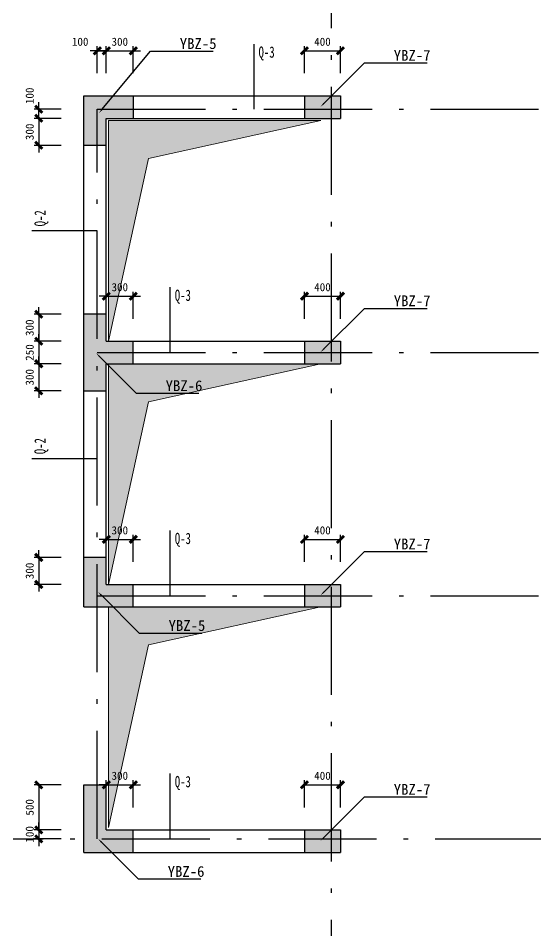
# Model space of a CAD drawing. Header units: millimetres. Extents: x -1141 to 233276, y -20783 to 42059.
# Drawn here: x 30523 to 36268, y 21430 to 31561 of the extents above; entities that cross this region are included whole.
import ezdxf
from ezdxf import colors
from ezdxf.entities.mleader import LeaderData, LeaderLine
from ezdxf.math import Vec2, Vec3

# ---------------------------------------------------------------- set-up
doc = ezdxf.new("R2010")
doc.units = ezdxf.units.MM
doc.header["$PDMODE"] = 35
doc.linetypes.add('线型2', pattern=[1850, 1200, -300, 50, -300])
for name, color, linetype in [('BZ-name', 160, 'Continuous'), ('WALL-Beam', 80, 'Continuous'), ('WALL_INFO', 130, 'Continuous')]:
    doc.layers.add(name, color=color, linetype=linetype)
doc.layers.add('DOTE', color=10, linetype='线型2', plot=False)
doc.layers.add('S_ConcWall', color=3, linetype='Continuous', lineweight=25)
doc.layers.add('S_Hole', color=9, linetype='Continuous', lineweight=9)
doc.styles.add('宋体', font='')
doc.styles.get('宋体').set_extended_font_data('宋体')
doc.dimstyles.new('ISO-25', dxfattribs={"dimtxt": 2.5, "dimasz": 2.5, "dimexe": 1.25, "dimexo": 0.625, "dimtad": 1, "dimtxsty": 'Standard', "dimcen": 2.5, "dimadec": 0, "dimazin": 0, "dimtfac": 1, "dimtmove": 0, "dimatfit": 3, "dimfxl": 1, "dimarcsym": 0})

# ---------------------------------------------------------------- blocks, each defined once
blk = doc.blocks.new('_ArchTick')
at = {"color": 0, "linetype": 'ByBlock', "const_width": 0.4}
blk.add_lwpolyline([(-0.5, -0.5), (0.5, 0.5)], dxfattribs=at)
blk = doc.blocks.new('*D210')
at = {"layer": 'Defpoints', "color": 0, "transparency": 16777216}
for p in [(31250, 30450), (30750, 30150), (31250, 30150)]:
    blk.add_point(p, dxfattribs=at)
at = {"layer": 'WALL-Beam', "color": 0, "lineweight": -2, "transparency": 16777216}
for p, q in [((30750, 30450), (30750, 30530)), ((31000, 30450), (30700, 30450)), ((30750, 30450), (30750, 30150)), ((31000, 30150), (30700, 30150)), ((30750, 30150), (30750, 30070))]:
    blk.add_line(p, q, dxfattribs=at)
at = {"layer": 'WALL-Beam', "color": 0, "lineweight": -2, "transparency": 16777216, "xscale": 80, "yscale": 80, "zscale": 80}
for p, rotation in [((30750, 30450), 270), ((30750, 30150), 90)]:
    blk.add_blockref('_ArchTick', p, dxfattribs=dict(at, rotation=rotation))
at = {"layer": 'WALL-Beam', "color": 7, "transparency": 16777216, "insert": (30650, 30300), "char_height": 90, "attachment_point": 5, "rotation": 90}
blk.add_mtext('300', dxfattribs=at)
blk = doc.blocks.new('*D211')
at = {"layer": 'Defpoints', "color": 0, "transparency": 16777216}
for p in [(31250, 28275), (30750, 27975), (31250, 27975)]:
    blk.add_point(p, dxfattribs=at)
at = {"layer": 'WALL-Beam', "color": 0, "lineweight": -2, "transparency": 16777216}
for p, q in [((31000, 28275), (30700, 28275)), ((30750, 28275), (30750, 28355)), ((30750, 28275), (30750, 27975)), ((31000, 27975), (30700, 27975)), ((30750, 27975), (30750, 27895))]:
    blk.add_line(p, q, dxfattribs=at)
at = {"layer": 'WALL-Beam', "color": 0, "lineweight": -2, "transparency": 16777216, "xscale": 80, "yscale": 80, "zscale": 80}
for p, rotation in [((30750, 28275), 270), ((30750, 27975), 90)]:
    blk.add_blockref('_ArchTick', p, dxfattribs=dict(at, rotation=rotation))
at = {"layer": 'WALL-Beam', "color": 7, "transparency": 16777216, "insert": (30650, 28125), "char_height": 90, "attachment_point": 5, "rotation": 90}
blk.add_mtext('300', dxfattribs=at)
blk = doc.blocks.new('*D212')
at = {"layer": 'Defpoints', "color": 0, "transparency": 16777216}
for p in [(31250, 27975), (30750, 27725), (31250, 27725)]:
    blk.add_point(p, dxfattribs=at)
at = {"layer": 'WALL-Beam', "color": 0, "lineweight": -2, "transparency": 16777216}
for p, q in [((31000, 27975), (30700, 27975)), ((30750, 27975), (30750, 28055)), ((30750, 27975), (30750, 27725)), ((31000, 27725), (30700, 27725)), ((30750, 27725), (30750, 27645))]:
    blk.add_line(p, q, dxfattribs=at)
at = {"layer": 'WALL-Beam', "color": 0, "lineweight": -2, "transparency": 16777216, "xscale": 80, "yscale": 80, "zscale": 80}
for p, rotation in [((30750, 27975), 270), ((30750, 27725), 90)]:
    blk.add_blockref('_ArchTick', p, dxfattribs=dict(at, rotation=rotation))
at = {"layer": 'WALL-Beam', "color": 7, "transparency": 16777216, "insert": (30650, 27850), "char_height": 90, "attachment_point": 5, "rotation": 90}
blk.add_mtext('250', dxfattribs=at)
blk = doc.blocks.new('*D213')
at = {"layer": 'Defpoints', "color": 0, "transparency": 16777216}
for p in [(31250, 27725), (30750, 27425), (31250, 27425)]:
    blk.add_point(p, dxfattribs=at)
at = {"layer": 'WALL-Beam', "color": 0, "lineweight": -2, "transparency": 16777216}
for p, q in [((30750, 27725), (30750, 27805)), ((31000, 27725), (30700, 27725)), ((30750, 27725), (30750, 27425)), ((31000, 27425), (30700, 27425)), ((30750, 27425), (30750, 27345))]:
    blk.add_line(p, q, dxfattribs=at)
at = {"layer": 'WALL-Beam', "color": 0, "lineweight": -2, "transparency": 16777216, "xscale": 80, "yscale": 80, "zscale": 80}
for p, rotation in [((30750, 27725), 270), ((30750, 27425), 90)]:
    blk.add_blockref('_ArchTick', p, dxfattribs=dict(at, rotation=rotation))
at = {"layer": 'WALL-Beam', "color": 7, "transparency": 16777216, "insert": (30650, 27575), "char_height": 90, "attachment_point": 5, "rotation": 90}
blk.add_mtext('300', dxfattribs=at)
blk = doc.blocks.new('*D214')
at = {"layer": 'Defpoints', "color": 0, "transparency": 16777216}
for p in [(31800, 28475), (31500, 27975), (31800, 27975)]:
    blk.add_point(p, dxfattribs=at)
at = {"layer": 'WALL-Beam', "color": 0, "lineweight": -2, "transparency": 16777216}
for p, q in [((31500, 28475), (31420, 28475)), ((31500, 28225), (31500, 28525)), ((31500, 28475), (31800, 28475)), ((31800, 28225), (31800, 28525)), ((31800, 28475), (31880, 28475))]:
    blk.add_line(p, q, dxfattribs=at)
at = {"layer": 'WALL-Beam', "color": 0, "lineweight": -2, "transparency": 16777216, "xscale": 80, "yscale": 80, "zscale": 80}
blk.add_blockref('_ArchTick', (31500, 28475), dxfattribs=at)
at = {"layer": 'WALL-Beam', "color": 0, "lineweight": -2, "transparency": 16777216, "xscale": 80, "yscale": 80, "zscale": 80, "rotation": 180}
blk.add_blockref('_ArchTick', (31800, 28475), dxfattribs=at)
at = {"layer": 'WALL-Beam', "color": 7, "transparency": 16777216, "insert": (31650, 28575), "char_height": 90, "attachment_point": 5}
blk.add_mtext('300', dxfattribs=at)
blk = doc.blocks.new('*D215')
at = {"layer": 'Defpoints', "color": 0, "transparency": 16777216}
for p in [(34100, 28475), (33700, 27975), (34100, 27975)]:
    blk.add_point(p, dxfattribs=at)
at = {"layer": 'WALL-Beam', "color": 0, "lineweight": -2, "transparency": 16777216}
for p, q in [((33700, 28225), (33700, 28525)), ((33700, 28475), (34100, 28475)), ((34100, 28225), (34100, 28525))]:
    blk.add_line(p, q, dxfattribs=at)
at = {"layer": 'WALL-Beam', "color": 0, "lineweight": -2, "transparency": 16777216, "xscale": 80, "yscale": 80, "zscale": 80, "rotation": 180}
blk.add_blockref('_ArchTick', (33700, 28475), dxfattribs=at)
at = {"layer": 'WALL-Beam', "color": 0, "lineweight": -2, "transparency": 16777216, "xscale": 80, "yscale": 80, "zscale": 80}
blk.add_blockref('_ArchTick', (34100, 28475), dxfattribs=at)
at = {"layer": 'WALL-Beam', "color": 7, "transparency": 16777216, "insert": (33900, 28575), "char_height": 90, "attachment_point": 5}
blk.add_mtext('400', dxfattribs=at)
blk = doc.blocks.new('*D216')
at = {"layer": 'Defpoints', "color": 0, "transparency": 16777216}
for p in [(34100, 31200), (33700, 30700), (34100, 30700)]:
    blk.add_point(p, dxfattribs=at)
at = {"layer": 'WALL-Beam', "color": 0, "lineweight": -2, "transparency": 16777216}
for p, q in [((33700, 30950), (33700, 31250)), ((34100, 30950), (34100, 31250)), ((33700, 31200), (34100, 31200))]:
    blk.add_line(p, q, dxfattribs=at)
at = {"layer": 'WALL-Beam', "color": 0, "lineweight": -2, "transparency": 16777216, "xscale": 80, "yscale": 80, "zscale": 80, "rotation": 180}
blk.add_blockref('_ArchTick', (33700, 31200), dxfattribs=at)
at = {"layer": 'WALL-Beam', "color": 0, "lineweight": -2, "transparency": 16777216, "xscale": 80, "yscale": 80, "zscale": 80}
blk.add_blockref('_ArchTick', (34100, 31200), dxfattribs=at)
at = {"layer": 'WALL-Beam', "color": 7, "transparency": 16777216, "insert": (33900, 31300), "char_height": 90, "attachment_point": 5}
blk.add_mtext('400', dxfattribs=at)
blk = doc.blocks.new('*D217')
at = {"layer": 'Defpoints', "color": 0, "transparency": 16777216}
for p in [(34100, 25775), (33700, 25275), (34100, 25275)]:
    blk.add_point(p, dxfattribs=at)
at = {"layer": 'WALL-Beam', "color": 0, "lineweight": -2, "transparency": 16777216}
for p, q in [((33700, 25525), (33700, 25825)), ((33700, 25775), (34100, 25775)), ((34100, 25525), (34100, 25825))]:
    blk.add_line(p, q, dxfattribs=at)
at = {"layer": 'WALL-Beam', "color": 0, "lineweight": -2, "transparency": 16777216, "xscale": 80, "yscale": 80, "zscale": 80, "rotation": 180}
blk.add_blockref('_ArchTick', (33700, 25775), dxfattribs=at)
at = {"layer": 'WALL-Beam', "color": 0, "lineweight": -2, "transparency": 16777216, "xscale": 80, "yscale": 80, "zscale": 80}
blk.add_blockref('_ArchTick', (34100, 25775), dxfattribs=at)
at = {"layer": 'WALL-Beam', "color": 7, "transparency": 16777216, "insert": (33900, 25875), "char_height": 90, "attachment_point": 5}
blk.add_mtext('400', dxfattribs=at)
blk = doc.blocks.new('*D218')
at = {"layer": 'Defpoints', "color": 0, "transparency": 16777216}
for p in [(34100, 23050), (33700, 22550), (34100, 22550)]:
    blk.add_point(p, dxfattribs=at)
at = {"layer": 'WALL-Beam', "color": 0, "lineweight": -2, "transparency": 16777216}
for p, q in [((33700, 22800), (33700, 23100)), ((33700, 23050), (34100, 23050)), ((34100, 22800), (34100, 23100))]:
    blk.add_line(p, q, dxfattribs=at)
at = {"layer": 'WALL-Beam', "color": 0, "lineweight": -2, "transparency": 16777216, "xscale": 80, "yscale": 80, "zscale": 80, "rotation": 180}
blk.add_blockref('_ArchTick', (33700, 23050), dxfattribs=at)
at = {"layer": 'WALL-Beam', "color": 0, "lineweight": -2, "transparency": 16777216, "xscale": 80, "yscale": 80, "zscale": 80}
blk.add_blockref('_ArchTick', (34100, 23050), dxfattribs=at)
at = {"layer": 'WALL-Beam', "color": 7, "transparency": 16777216, "insert": (33900, 23150), "char_height": 90, "attachment_point": 5}
blk.add_mtext('400', dxfattribs=at)
blk = doc.blocks.new('*D219')
at = {"layer": 'Defpoints', "color": 0, "transparency": 16777216}
for p in [(31250, 25575), (30750, 25275), (31250, 25275)]:
    blk.add_point(p, dxfattribs=at)
at = {"layer": 'WALL-Beam', "color": 0, "lineweight": -2, "transparency": 16777216}
for p, q in [((30750, 25575), (30750, 25655)), ((31000, 25575), (30700, 25575)), ((30750, 25575), (30750, 25275)), ((31000, 25275), (30700, 25275)), ((30750, 25275), (30750, 25195))]:
    blk.add_line(p, q, dxfattribs=at)
at = {"layer": 'WALL-Beam', "color": 0, "lineweight": -2, "transparency": 16777216, "xscale": 80, "yscale": 80, "zscale": 80}
for p, rotation in [((30750, 25575), 270), ((30750, 25275), 90)]:
    blk.add_blockref('_ArchTick', p, dxfattribs=dict(at, rotation=rotation))
at = {"layer": 'WALL-Beam', "color": 7, "transparency": 16777216, "insert": (30650, 25425), "char_height": 90, "attachment_point": 5, "rotation": 90}
blk.add_mtext('300', dxfattribs=at)
blk = doc.blocks.new('*D220')
at = {"layer": 'Defpoints', "color": 0, "transparency": 16777216}
for p in [(31800, 25775), (31500, 25275), (31800, 25275)]:
    blk.add_point(p, dxfattribs=at)
at = {"layer": 'WALL-Beam', "color": 0, "lineweight": -2, "transparency": 16777216}
for p, q in [((31500, 25775), (31420, 25775)), ((31500, 25525), (31500, 25825)), ((31500, 25775), (31800, 25775)), ((31800, 25525), (31800, 25825)), ((31800, 25775), (31880, 25775))]:
    blk.add_line(p, q, dxfattribs=at)
at = {"layer": 'WALL-Beam', "color": 0, "lineweight": -2, "transparency": 16777216, "xscale": 80, "yscale": 80, "zscale": 80}
blk.add_blockref('_ArchTick', (31500, 25775), dxfattribs=at)
at = {"layer": 'WALL-Beam', "color": 0, "lineweight": -2, "transparency": 16777216, "xscale": 80, "yscale": 80, "zscale": 80, "rotation": 180}
blk.add_blockref('_ArchTick', (31800, 25775), dxfattribs=at)
at = {"layer": 'WALL-Beam', "color": 7, "transparency": 16777216, "insert": (31650, 25875), "char_height": 90, "attachment_point": 5}
blk.add_mtext('300', dxfattribs=at)
blk = doc.blocks.new('*D221')
at = {"layer": 'Defpoints', "color": 0, "transparency": 16777216}
for p in [(31250, 23050), (30750, 22550), (31250, 22550)]:
    blk.add_point(p, dxfattribs=at)
at = {"layer": 'WALL-Beam', "color": 0, "lineweight": -2, "transparency": 16777216}
for p, q in [((31000, 23050), (30700, 23050)), ((30750, 23050), (30750, 22550)), ((31000, 22550), (30700, 22550))]:
    blk.add_line(p, q, dxfattribs=at)
at = {"layer": 'WALL-Beam', "color": 0, "lineweight": -2, "transparency": 16777216, "xscale": 80, "yscale": 80, "zscale": 80}
for p, rotation in [((30750, 23050), 90), ((30750, 22550), 270)]:
    blk.add_blockref('_ArchTick', p, dxfattribs=dict(at, rotation=rotation))
at = {"layer": 'WALL-Beam', "color": 7, "transparency": 16777216, "insert": (30650, 22800), "char_height": 90, "attachment_point": 5, "rotation": 90}
blk.add_mtext('500', dxfattribs=at)
blk = doc.blocks.new('*D222')
at = {"layer": 'Defpoints', "color": 0, "transparency": 16777216}
for p in [(31800, 23050), (31500, 22550), (31800, 22550)]:
    blk.add_point(p, dxfattribs=at)
at = {"layer": 'WALL-Beam', "color": 0, "lineweight": -2, "transparency": 16777216}
for p, q in [((31500, 23050), (31420, 23050)), ((31500, 22800), (31500, 23100)), ((31500, 23050), (31800, 23050)), ((31800, 22800), (31800, 23100)), ((31800, 23050), (31880, 23050))]:
    blk.add_line(p, q, dxfattribs=at)
at = {"layer": 'WALL-Beam', "color": 0, "lineweight": -2, "transparency": 16777216, "xscale": 80, "yscale": 80, "zscale": 80}
blk.add_blockref('_ArchTick', (31500, 23050), dxfattribs=at)
at = {"layer": 'WALL-Beam', "color": 0, "lineweight": -2, "transparency": 16777216, "xscale": 80, "yscale": 80, "zscale": 80, "rotation": 180}
blk.add_blockref('_ArchTick', (31800, 23050), dxfattribs=at)
at = {"layer": 'WALL-Beam', "color": 7, "transparency": 16777216, "insert": (31650, 23150), "char_height": 90, "attachment_point": 5}
blk.add_mtext('300', dxfattribs=at)
blk = doc.blocks.new('*D263')
at = {"layer": 'Defpoints', "color": 0, "transparency": 16777216}
for p in [(30750, 30550), (31250, 30550), (31250, 30450)]:
    blk.add_point(p, dxfattribs=at)
at = {"layer": 'WALL-Beam', "color": 0, "lineweight": -2, "transparency": 16777216}
for p, q in [((30750, 30550), (30750, 30630)), ((31000, 30550), (30700, 30550)), ((30750, 30450), (30750, 30550)), ((31000, 30450), (30700, 30450)), ((30750, 30450), (30750, 30370))]:
    blk.add_line(p, q, dxfattribs=at)
at = {"layer": 'WALL-Beam', "color": 0, "lineweight": -2, "transparency": 16777216, "xscale": 80, "yscale": 80, "zscale": 80}
for p, rotation in [((30750, 30550), 270), ((30750, 30450), 90)]:
    blk.add_blockref('_ArchTick', p, dxfattribs=dict(at, rotation=rotation))
at = {"layer": 'WALL-Beam', "color": 7, "transparency": 16777216, "insert": (30650, 30700), "char_height": 90, "attachment_point": 5, "rotation": 90}
blk.add_mtext('100', dxfattribs=at)
blk = doc.blocks.new('*D265')
at = {"layer": 'Defpoints', "color": 0, "transparency": 16777216}
for p in [(31250, 22550), (30750, 22450), (31250, 22450)]:
    blk.add_point(p, dxfattribs=at)
at = {"layer": 'WALL-Beam', "color": 0, "lineweight": -2, "transparency": 16777216}
for p, q in [((30750, 22550), (30750, 22630)), ((31000, 22550), (30700, 22550)), ((30750, 22550), (30750, 22450)), ((31000, 22450), (30700, 22450)), ((30750, 22450), (30750, 22370))]:
    blk.add_line(p, q, dxfattribs=at)
at = {"layer": 'WALL-Beam', "color": 0, "lineweight": -2, "transparency": 16777216, "xscale": 80, "yscale": 80, "zscale": 80}
for p, rotation in [((30750, 22550), 270), ((30750, 22450), 90)]:
    blk.add_blockref('_ArchTick', p, dxfattribs=dict(at, rotation=rotation))
at = {"layer": 'WALL-Beam', "color": 7, "transparency": 16777216, "insert": (30650, 22500), "char_height": 90, "attachment_point": 5, "rotation": 90}
blk.add_mtext('100', dxfattribs=at)
blk = doc.blocks.new('*D272')
at = {"layer": 'Defpoints', "color": 0, "transparency": 16777216}
for p in [(31500, 31200), (31400, 30700), (31500, 30700)]:
    blk.add_point(p, dxfattribs=at)
at = {"layer": 'WALL-Beam', "color": 0, "lineweight": -2, "transparency": 16777216}
for p, q in [((31400, 30950), (31400, 31250)), ((31500, 30950), (31500, 31250)), ((31400, 31200), (31320, 31200)), ((31400, 31200), (31500, 31200)), ((31500, 31200), (31580, 31200))]:
    blk.add_line(p, q, dxfattribs=at)
at = {"layer": 'WALL-Beam', "color": 0, "lineweight": -2, "transparency": 16777216, "xscale": 80, "yscale": 80, "zscale": 80}
blk.add_blockref('_ArchTick', (31400, 31200), dxfattribs=at)
at = {"layer": 'WALL-Beam', "color": 0, "lineweight": -2, "transparency": 16777216, "xscale": 80, "yscale": 80, "zscale": 80, "rotation": 180}
blk.add_blockref('_ArchTick', (31500, 31200), dxfattribs=at)
at = {"layer": 'WALL-Beam', "color": 7, "transparency": 16777216, "insert": (31210, 31300), "char_height": 90, "attachment_point": 5}
blk.add_mtext('100', dxfattribs=at)
blk = doc.blocks.new('*D273')
at = {"layer": 'Defpoints', "color": 0, "transparency": 16777216}
for p in [(31800, 31200), (31500, 30700), (31800, 30700)]:
    blk.add_point(p, dxfattribs=at)
at = {"layer": 'WALL-Beam', "color": 0, "lineweight": -2, "transparency": 16777216}
for p, q in [((31500, 30950), (31500, 31250)), ((31800, 30950), (31800, 31250)), ((31500, 31200), (31420, 31200)), ((31500, 31200), (31800, 31200)), ((31800, 31200), (31880, 31200))]:
    blk.add_line(p, q, dxfattribs=at)
at = {"layer": 'WALL-Beam', "color": 0, "lineweight": -2, "transparency": 16777216, "xscale": 80, "yscale": 80, "zscale": 80}
blk.add_blockref('_ArchTick', (31500, 31200), dxfattribs=at)
at = {"layer": 'WALL-Beam', "color": 0, "lineweight": -2, "transparency": 16777216, "xscale": 80, "yscale": 80, "zscale": 80, "rotation": 180}
blk.add_blockref('_ArchTick', (31800, 31200), dxfattribs=at)
at = {"layer": 'WALL-Beam', "color": 7, "transparency": 16777216, "insert": (31650, 31300), "char_height": 90, "attachment_point": 5}
blk.add_mtext('300', dxfattribs=at)

msp = doc.modelspace()

# ---------------------------------------------------------------- hatches: boundary and pattern name
at = {"layer": 'S_Hole'}
h = msp.add_hatch(color=256, dxfattribs=at)
h.dxf.hatch_style = 1
h.paths.add_polyline_path([(31969.578, 30002.527), (33875, 30423.515), (31525, 30425), (31525, 27975)])
h = msp.add_hatch(color=256, dxfattribs=at)
h.dxf.hatch_style = 1
h.paths.add_polyline_path([(31969.578, 27302.527), (33875, 27723.515), (31525, 27725), (31525, 25275)])
h = msp.add_hatch(color=256, dxfattribs=at)
h.dxf.hatch_style = 1
h.paths.add_polyline_path([(31969.578, 24602.527), (33875, 25023.515), (31525, 25025), (31525, 22575)])
at = {"layer": 'WALL-Beam', "true_color": 0x636466}
h = msp.add_hatch(color=251, dxfattribs=at)
h.dxf.hatch_style = 1
h.paths.add_polyline_path([(31800, 30450), (31800, 30700), (31250, 30700), (31250, 30150), (31500, 30150), (31500, 30450)])
h = msp.add_hatch(color=251, dxfattribs=at)
h.dxf.hatch_style = 1
h.paths.add_polyline_path([(34100, 30450), (34100, 30700), (33700, 30700), (33700, 30450)])
h = msp.add_hatch(color=251, dxfattribs=at)
h.dxf.hatch_style = 1
h.paths.add_polyline_path([(31500, 27975), (31500, 28275), (31250, 28275), (31250, 27975), (31250, 27425), (31500, 27425), (31500, 27725), (31800, 27725), (31800, 27975)])
h = msp.add_hatch(color=251, dxfattribs=at)
h.dxf.hatch_style = 1
h.paths.add_polyline_path([(34100, 27975), (33700, 27975), (33700, 27725), (34100, 27725)])
h = msp.add_hatch(color=251, dxfattribs=at)
h.dxf.hatch_style = 1
h.paths.add_polyline_path([(31500, 25275), (31500, 25575), (31250, 25575), (31250, 25025), (31800, 25025), (31800, 25275)])
h = msp.add_hatch(color=251, dxfattribs=at)
h.dxf.hatch_style = 1
h.paths.add_polyline_path([(34100, 25025), (34100, 25275), (33700, 25275), (33700, 25025)])
h = msp.add_hatch(color=251, dxfattribs=at)
h.dxf.hatch_style = 1
h.paths.add_polyline_path([(31500, 23050), (31250, 23050), (31250, 22300), (31800, 22300), (31800, 22550), (31500, 22550)])
h = msp.add_hatch(color=251, dxfattribs=at)
h.dxf.hatch_style = 1
h.paths.add_polyline_path([(34100, 22300), (34100, 22550), (33700, 22550), (33700, 22300)])

# ---------------------------------------------------------------- linework, layer by layer
at = {"layer": 'DOTE'}
for p, q in [((34000, 0), (34000, 41300)), ((31400, 30550), (72500, 30550)), ((31400, 22450), (31400, 30550)), ((31400, 27850), (41100, 27850)), ((31400, 25150), (41100, 25150)), ((0, 22450), (72500, 22450))]:
    msp.add_line(p, q, dxfattribs=at)
at = {"layer": 'S_ConcWall'}
for p, q in [((31250, 30700), (34100, 30700)), ((31250, 27975), (31250, 30700)), ((31800, 30700), (31800, 30450)), ((33700, 30700), (33700, 30450)), ((34100, 30700), (34100, 30450)), ((31500, 30450), (34100, 30450)), ((31500, 27975), (31500, 30450)), ((31500, 30150), (31250, 30150)), ((31500, 28275), (31250, 28275)), ((31250, 25025), (31250, 27975)), ((31500, 27975), (34100, 27975)), ((31800, 27725), (31800, 27975)), ((33700, 27975), (33700, 27725)), ((34100, 27975), (34100, 27725)), ((31500, 27725), (34100, 27725)), ((31500, 25275), (31500, 27725)), ((31250, 27425), (31500, 27425)), ((31500, 25575), (31250, 25575)), ((31500, 25275), (34100, 25275)), ((31800, 25025), (31800, 25275)), ((33700, 25275), (33700, 25025)), ((34100, 25275), (34100, 25025)), ((31250, 25025), (34100, 25025)), ((31250, 22300), (31250, 23050)), ((31250, 23050), (31500, 23050)), ((31500, 22550), (31500, 23050)), ((31500, 22550), (34100, 22550)), ((31800, 22300), (31800, 22550)), ((33700, 22550), (33700, 22300)), ((34100, 22550), (34100, 22300)), ((31250, 22300), (34100, 22300))]:
    msp.add_line(p, q, dxfattribs=at)
at = {"layer": 'S_Hole'}
for points in [[(33881.722, 30425), (31525, 30425), (31525, 27975), (31969.578, 30002.527), (33881.722, 30425)], [(33881.722, 27725), (31525, 27725), (31525, 25275), (31969.578, 27302.527), (33881.722, 27725)], [(33881.722, 25025), (31525, 25025), (31525, 22575), (31969.578, 24602.527), (33881.722, 25025)]]:
    msp.add_lwpolyline(points, dxfattribs=at)
at = {"layer": 'WALL_INFO'}
for p, q in [((33140, 30550), (33140, 31275)), ((31400, 29200), (30675, 29200)), ((32210, 27850), (32210, 28575)), ((31400, 26670), (30675, 26670)), ((32210, 25150), (32210, 25875)), ((32210, 22450), (32210, 23175))]:
    msp.add_line(p, q, dxfattribs=at)

# ---------------------------------------------------------------- texts
at = {"layer": 'WALL_INFO', "char_height": 125, "width": 393.75, "attachment_point": 5, "line_spacing_factor": 1.1, "style": '宋体'}
for insert in [(33280, 31170), (32350, 28470), (32350, 25770), (32350, 23070)]:
    msp.add_mtext('\\pxsm1.0;{\\W0.70;Q-3}', dxfattribs=dict(at, insert=insert))
at = {"layer": 'WALL_INFO', "char_height": 125, "width": 393.75, "attachment_point": 5, "rotation": 90, "line_spacing_factor": 1.1, "style": '宋体'}
for insert in [(30780, 29340), (30780, 26810)]:
    msp.add_mtext('\\pxsm1;{\\W0.7;Q-2}', dxfattribs=dict(at, insert=insert))

# ---------------------------------------------------------------- dimensions: what is measured, and where the dimension line sits
at = {"layer": 'WALL-Beam'}
dim = msp.add_linear_dim(base=(31500, 31200), p1=(31400, 30700), p2=(31500, 30700), dimstyle='ISO-25', override={"dimtxt": 90, "dimasz": 80, "dimexe": 50, "dimexo": 250, "dimgap": 55, "dimblk1": 'ArchTick', "dimblk2": 'ArchTick', "dimsah": 1, "dimclrt": 7, "dimtix": 1, "dimtmove": 2}, dxfattribs=at)
dim.commit()
dim.dimension.update_dxf_attribs({"geometry": '*D272', "text_midpoint": (31210, 31300), "dimtype": 160})
for base, p1, p2, picture, middle in [((31800, 31200), (31500, 30700), (31800, 30700), '*D273', (31650, 31300)), ((34100, 31200), (33700, 30700), (34100, 30700), '*D216', (33900, 31300)), ((31800, 28475), (31500, 27975), (31800, 27975), '*D214', (31650, 28575)), ((34100, 28475), (33700, 27975), (34100, 27975), '*D215', (33900, 28575)), ((31800, 25775), (31500, 25275), (31800, 25275), '*D220', (31650, 25875)), ((34100, 25775), (33700, 25275), (34100, 25275), '*D217', (33900, 25875)), ((31800, 23050), (31500, 22550), (31800, 22550), '*D222', (31650, 23150)), ((34100, 23050), (33700, 22550), (34100, 22550), '*D218', (33900, 23150))]:
    dim = msp.add_linear_dim(base=base, p1=p1, p2=p2, dimstyle='ISO-25', override={"dimtxt": 90, "dimasz": 80, "dimexe": 50, "dimexo": 250, "dimgap": 55, "dimblk1": 'ArchTick', "dimblk2": 'ArchTick', "dimsah": 1, "dimclrt": 7, "dimtix": 1, "dimtmove": 2}, dxfattribs=at)
    dim.commit()
    dim.dimension.update_dxf_attribs({"geometry": picture, "text_midpoint": middle})
dim = msp.add_linear_dim(base=(30750, 30550), p1=(31250, 30450), p2=(31250, 30550), angle=90, dimstyle='ISO-25', override={"dimtxt": 90, "dimasz": 80, "dimexe": 50, "dimexo": 250, "dimgap": 55, "dimblk1": 'ArchTick', "dimblk2": 'ArchTick', "dimsah": 1, "dimclrt": 7, "dimtix": 1, "dimtmove": 2}, dxfattribs=at)
dim.commit()
dim.dimension.update_dxf_attribs({"geometry": '*D263', "text_midpoint": (30650, 30700), "dimtype": 160})
for base, p1, p2, picture, middle in [((30750, 30150), (31250, 30450), (31250, 30150), '*D210', (30650, 30300)), ((30750, 27975), (31250, 28275), (31250, 27975), '*D211', (30650, 28125)), ((30750, 27725), (31250, 27975), (31250, 27725), '*D212', (30650, 27850)), ((30750, 27425), (31250, 27725), (31250, 27425), '*D213', (30650, 27575)), ((30750, 25275), (31250, 25575), (31250, 25275), '*D219', (30650, 25425)), ((30750, 22550), (31250, 23050), (31250, 22550), '*D221', (30650, 22800)), ((30750, 22450), (31250, 22550), (31250, 22450), '*D265', (30650, 22500))]:
    dim = msp.add_linear_dim(base=base, p1=p1, p2=p2, angle=90, dimstyle='ISO-25', override={"dimtxt": 90, "dimasz": 80, "dimexe": 50, "dimexo": 250, "dimgap": 55, "dimblk1": 'ArchTick', "dimblk2": 'ArchTick', "dimsah": 1, "dimclrt": 7, "dimtix": 1, "dimtmove": 2}, dxfattribs=at)
    dim.commit()
    dim.dimension.update_dxf_attribs({"geometry": picture, "text_midpoint": middle})

# ---------------------------------------------------------------- leaders
at = {"layer": 'BZ-name'}
ml = msp.add_multileader_mtext('Standard', dxfattribs=at)
ml.set_content('YBZ-5', color=256)
ml.set_leader_properties()
ml.build(insert=Vec2(0, 0))
ml.multileader.update_dxf_attribs({"text_left_attachment_type": 6, "text_right_attachment_type": 6, "dogleg_length": 200, "arrow_head_size": 50})
ctx = ml.context
ctx.base_point, ctx.char_height, ctx.arrow_head_size, ctx.landing_gap_size, ctx.plane_origin = Vec3(32190, 31196.25), 120, 50, 50, Vec3(31420, 30510)
ctx.left_attachment, ctx.right_attachment, ctx.text_align_type = 6, 6, 1
notes = []
notes.append((ctx, [(0, (1, 1, 0), (31990, 31196.25), (1, 0), 200, [(0, [(31420, 30510)], 0, [])])]))
ctx.mtext.insert, ctx.mtext.alignment, ctx.mtext.flow_direction = Vec3(32520, 31340.25), 2, 5
ml = msp.add_multileader_mtext('Standard', dxfattribs=at)
ml.set_content('YBZ-7', color=256)
ml.set_leader_properties()
ml.build(insert=Vec2(0, 0))
ml.multileader.update_dxf_attribs({"text_left_attachment_type": 6, "text_right_attachment_type": 6, "dogleg_length": 200, "arrow_head_size": 50})
ctx = ml.context
ctx.base_point, ctx.char_height, ctx.arrow_head_size, ctx.landing_gap_size, ctx.plane_origin = Vec3(34565.232, 31065.232), 120, 50, 50, Vec3(33880, 30580)
ctx.left_attachment, ctx.right_attachment, ctx.text_align_type = 6, 6, 1
notes.append((ctx, [(0, (1, 1, 0), (34365.232, 31065.232), (1, 0), 200, [(0, [(33880, 30580)], 0, [])])]))
ctx.mtext.insert, ctx.mtext.alignment, ctx.mtext.flow_direction = Vec3(34895.232, 31209.232), 2, 5
ml = msp.add_multileader_mtext('Standard', dxfattribs=at)
ml.set_content('YBZ-7', color=256)
ml.set_leader_properties()
ml.build(insert=Vec2(0, 0))
ml.multileader.update_dxf_attribs({"text_left_attachment_type": 6, "text_right_attachment_type": 6, "dogleg_length": 200, "arrow_head_size": 50})
ctx = ml.context
ctx.base_point, ctx.char_height, ctx.arrow_head_size, ctx.landing_gap_size, ctx.plane_origin = Vec3(34565.232, 28340.232), 120, 50, 50, Vec3(33880, 27855)
ctx.left_attachment, ctx.right_attachment, ctx.text_align_type = 6, 6, 1
notes.append((ctx, [(0, (1, 1, 0), (34365.232, 28340.232), (1, 0), 200, [(0, [(33880, 27855)], 0, [])])]))
ctx.mtext.insert, ctx.mtext.alignment, ctx.mtext.flow_direction = Vec3(34895.232, 28484.232), 2, 5
ml = msp.add_multileader_mtext('Standard', dxfattribs=at)
ml.set_content('YBZ-6', color=256)
ml.set_leader_properties()
ml.build(insert=Vec2(0, 0))
ml.multileader.update_dxf_attribs({"text_left_attachment_type": 6, "text_right_attachment_type": 6, "dogleg_length": 200, "arrow_head_size": 50})
ctx = ml.context
ctx.base_point, ctx.char_height, ctx.arrow_head_size, ctx.landing_gap_size, ctx.plane_origin = Vec3(32032.832, 27397.168), 120, 50, 50, Vec3(31390, 27840)
ctx.left_attachment, ctx.right_attachment, ctx.text_align_type = 6, 6, 1
notes.append((ctx, [(0, (1, 1, 0), (31832.832, 27397.168), (1, 0), 200, [(0, [(31390, 27840)], 0, [])])]))
ctx.mtext.insert, ctx.mtext.alignment, ctx.mtext.flow_direction = Vec3(32362.832, 27541.168), 2, 5
ml = msp.add_multileader_mtext('Standard', dxfattribs=at)
ml.set_content('YBZ-7', color=256)
ml.set_leader_properties()
ml.build(insert=Vec2(0, 0))
ml.multileader.update_dxf_attribs({"text_left_attachment_type": 6, "text_right_attachment_type": 6, "dogleg_length": 200, "arrow_head_size": 50})
ctx = ml.context
ctx.base_point, ctx.char_height, ctx.arrow_head_size, ctx.landing_gap_size, ctx.plane_origin = Vec3(34565.232, 25640.232), 120, 50, 50, Vec3(33880, 25155)
ctx.left_attachment, ctx.right_attachment, ctx.text_align_type = 6, 6, 1
notes.append((ctx, [(0, (1, 1, 0), (34365.232, 25640.232), (1, 0), 200, [(0, [(33880, 25155)], 0, [])])]))
ctx.mtext.insert, ctx.mtext.alignment, ctx.mtext.flow_direction = Vec3(34895.232, 25784.232), 2, 5
ml = msp.add_multileader_mtext('Standard', dxfattribs=at)
ml.set_content('YBZ-5', color=256)
ml.set_leader_properties()
ml.build(insert=Vec2(0, 0))
ml.multileader.update_dxf_attribs({"text_left_attachment_type": 6, "text_right_attachment_type": 6, "dogleg_length": 200, "arrow_head_size": 50})
ctx = ml.context
ctx.base_point, ctx.char_height, ctx.arrow_head_size, ctx.landing_gap_size, ctx.plane_origin = Vec3(32065.412, 24734.588), 120, 50, 50, Vec3(31410, 25190)
ctx.left_attachment, ctx.right_attachment, ctx.text_align_type = 6, 6, 1
notes.append((ctx, [(0, (1, 1, 0), (31865.412, 24734.588), (1, 0), 200, [(0, [(31410, 25190)], 0, [])])]))
ctx.mtext.insert, ctx.mtext.alignment, ctx.mtext.flow_direction = Vec3(32395.412, 24878.588), 2, 5
ml = msp.add_multileader_mtext('Standard', dxfattribs=at)
ml.set_content('YBZ-7', color=256)
ml.set_leader_properties()
ml.build(insert=Vec2(0, 0))
ml.multileader.update_dxf_attribs({"text_left_attachment_type": 6, "text_right_attachment_type": 6, "dogleg_length": 200, "arrow_head_size": 50})
ctx = ml.context
ctx.base_point, ctx.char_height, ctx.arrow_head_size, ctx.landing_gap_size, ctx.plane_origin = Vec3(34565.232, 22915.232), 120, 50, 50, Vec3(33880, 22430)
ctx.left_attachment, ctx.right_attachment, ctx.text_align_type = 6, 6, 1
notes.append((ctx, [(0, (1, 1, 0), (34365.232, 22915.232), (1, 0), 200, [(0, [(33880, 22430)], 0, [])])]))
ctx.mtext.insert, ctx.mtext.alignment, ctx.mtext.flow_direction = Vec3(34895.232, 23059.232), 2, 5
ml = msp.add_multileader_mtext('Standard', dxfattribs=at)
ml.set_content('YBZ-6', color=256)
ml.set_leader_properties()
ml.build(insert=Vec2(0, 0))
ml.multileader.update_dxf_attribs({"text_left_attachment_type": 6, "text_right_attachment_type": 6, "dogleg_length": 200, "arrow_head_size": 50})
ctx = ml.context
ctx.base_point, ctx.char_height, ctx.arrow_head_size, ctx.landing_gap_size, ctx.plane_origin = Vec3(32055.702, 22004.298), 120, 50, 50, Vec3(31410, 22450)
ctx.left_attachment, ctx.right_attachment, ctx.text_align_type = 6, 6, 1
notes.append((ctx, [(0, (1, 1, 0), (31855.702, 22004.298), (1, 0), 200, [(0, [(31410, 22450)], 0, [])])]))
ctx.mtext.insert, ctx.mtext.alignment, ctx.mtext.flow_direction = Vec3(32385.702, 22148.298), 2, 5
for ctx, leaders in notes:
    for number, flags, end, landing, length, lines in leaders:
        leader = LeaderData()
        leader.index, (leader.has_last_leader_line, leader.has_dogleg_vector, leader.attachment_direction) = number, flags
        leader.last_leader_point, leader.dogleg_vector, leader.dogleg_length = Vec3(end), Vec3(landing), length
        for number, points, colour, breaks in lines:
            line = LeaderLine()
            line.index, line.vertices, line.color, line.breaks = number, Vec3.list(points), colors.encode_raw_color(colour), breaks
            leader.lines.append(line)
        ctx.leaders.append(leader)

doc.saveas('drawing.dxf')
